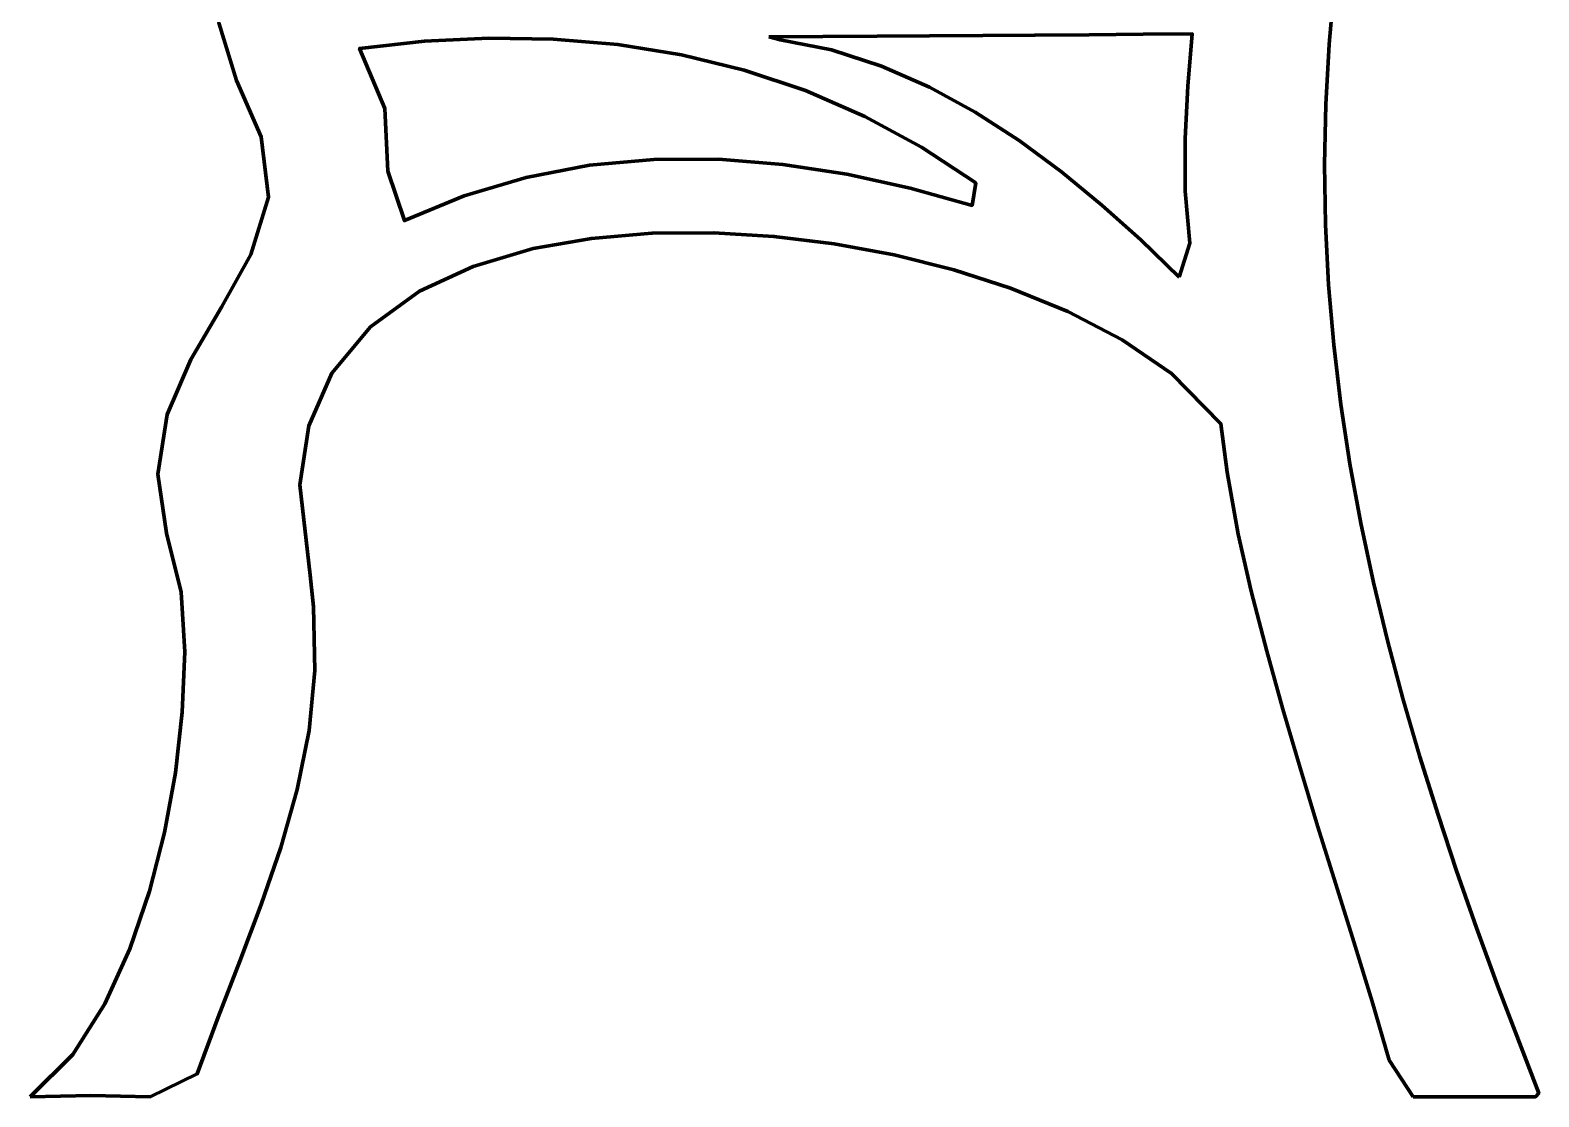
# Model space of a CAD drawing. Header units: millimetres. Extents: x -909 to -680, y 276 to 431.
# Drawn here: x -834.4 to -764.2, y 276.2 to 325.7 of the extents above; entities that cross this region are included whole.
import ezdxf

# ---------------------------------------------------------------- set-up
doc = ezdxf.new("R2010")
doc.units = ezdxf.units.MM
doc.header["$MEASUREMENT"] = 0
doc.layers.add('Camada 1', color=7, linetype='Continuous')

msp = doc.modelspace()

# ---------------------------------------------------------------- linework, layer by layer
at = {"layer": 'Camada 1', "lineweight": 100}
for points, knots in [([(-773.9903, 325.0966), (-773.9903, 325.0966), (-773.7339, 327.9344), (-773.7339, 327.9344), (-773.7339, 327.9344), (-773.7339, 327.9344), (-773.9903, 325.0966), (-773.9903, 325.0966)], [0, 0, 0, 0, 0.3333333, 0.3333333, 0.3333333, 0.3333333, 1, 1, 1, 1]), ([(-824.8089, 323.4041), (-824.8089, 323.4041), (-825.6292, 326.087), (-825.6292, 326.087), (-825.6292, 326.087), (-825.6292, 326.087), (-824.8089, 323.4041), (-824.8089, 323.4041)], [0, 0, 0, 0, 0.3333333, 0.3333333, 0.3333333, 0.3333333, 1, 1, 1, 1]), ([(-817.0003, 316.8916), (-817.0003, 316.8916), (-817.7647, 319.1926), (-817.7647, 319.1926), (-817.7647, 319.1926), (-817.7647, 319.1926), (-817.9108, 322.1076), (-817.9108, 322.1076), (-817.9108, 322.1076), (-817.9108, 322.1076), (-819.0795, 324.8995), (-819.0795, 324.8995), (-819.0795, 324.8995), (-819.0795, 324.8995), (-816.0695, 325.2297), (-816.0695, 325.2297), (-816.0695, 325.2297), (-816.0695, 325.2297), (-813.0695, 325.379), (-813.0695, 325.379), (-813.0695, 325.379), (-813.0695, 325.379), (-810.0775, 325.3353), (-810.0775, 325.3353), (-810.0775, 325.3353), (-810.0775, 325.3353), (-807.0691, 325.0806), (-807.0691, 325.0806), (-807.0691, 325.0806), (-807.0691, 325.0806), (-804.1028, 324.6029), (-804.1028, 324.6029), (-804.1028, 324.6029), (-804.1028, 324.6029), (-801.1883, 323.8916), (-801.1883, 323.8916), (-801.1883, 323.8916), (-801.1883, 323.8916), (-798.3358, 322.9371), (-798.3358, 322.9371), (-798.3358, 322.9371), (-798.3358, 322.9371), (-795.5809, 321.7415), (-795.5809, 321.7415), (-795.5809, 321.7415), (-795.5809, 321.7415), (-792.9398, 320.3101), (-792.9398, 320.3101), (-792.9398, 320.3101), (-792.9398, 320.3101), (-790.4254, 318.6491), (-790.4254, 318.6491), (-790.4254, 318.6491), (-790.4254, 318.6491), (-790.5893, 317.5999), (-790.5893, 317.5999), (-790.5893, 317.5999), (-790.5893, 317.5999), (-793.4745, 318.4072), (-793.4745, 318.4072), (-793.4745, 318.4072), (-793.4745, 318.4072), (-796.4228, 319.0541), (-796.4228, 319.0541), (-796.4228, 319.0541), (-796.4228, 319.0541), (-799.3963, 319.5083), (-799.3963, 319.5083), (-799.3963, 319.5083), (-799.3963, 319.5083), (-802.388, 319.7453), (-802.388, 319.7453), (-802.388, 319.7453), (-802.388, 319.7453), (-805.3921, 319.7396), (-805.3921, 319.7396), (-805.3921, 319.7396), (-805.3921, 319.7396), (-808.3877, 319.4654), (-808.3877, 319.4654), (-808.3877, 319.4654), (-808.3877, 319.4654), (-811.3367, 318.9051), (-811.3367, 318.9051), (-811.3367, 318.9051), (-811.3367, 318.9051), (-814.2151, 318.0475), (-814.2151, 318.0475), (-814.2151, 318.0475), (-814.2151, 318.0475), (-817.0003, 316.8916), (-817.0003, 316.8916)], [0, 0, 0, 0, 0.0416667, 0.0416667, 0.0416667, 0.0416667, 0.0833333, 0.0833333, 0.0833333, 0.0833333, 0.125, 0.125, 0.125, 0.125, 0.1666667, 0.1666667, 0.1666667, 0.1666667, 0.2083333, 0.2083333, 0.2083333, 0.2083333, 0.25, 0.25, 0.25, 0.25, 0.2916667, 0.2916667, 0.2916667, 0.2916667, 0.3333333, 0.3333333, 0.3333333, 0.3333333, 0.375, 0.375, 0.375, 0.375, 0.4166667, 0.4166667, 0.4166667, 0.4166667, 0.4583333, 0.4583333, 0.4583333, 0.4583333, 0.5, 0.5, 0.5, 0.5, 0.5416667, 0.5416667, 0.5416667, 0.5416667, 0.5833333, 0.5833333, 0.5833333, 0.5833333, 0.625, 0.625, 0.625, 0.625, 0.6666667, 0.6666667, 0.6666667, 0.6666667, 0.7083333, 0.7083333, 0.7083333, 0.7083333, 0.75, 0.75, 0.75, 0.75, 0.7916667, 0.7916667, 0.7916667, 0.7916667, 0.8333333, 0.8333333, 0.8333333, 0.8333333, 0.875, 0.875, 0.875, 0.875, 0.9166667, 0.9166667, 0.9166667, 0.9166667, 1, 1, 1, 1]), ([(-816.0695, 325.2297), (-816.0695, 325.2297), (-819.0795, 324.8995), (-819.0795, 324.8995), (-819.0795, 324.8995), (-819.0795, 324.8995), (-817.9108, 322.1076), (-817.9108, 322.1076), (-817.9108, 322.1076), (-817.9108, 322.1076), (-817.7647, 319.1926), (-817.7647, 319.1926), (-817.7647, 319.1926), (-817.7647, 319.1926), (-817.0003, 316.8916), (-817.0003, 316.8916), (-817.0003, 316.8916), (-817.0003, 316.8916), (-814.2151, 318.0475), (-814.2151, 318.0475), (-814.2151, 318.0475), (-814.2151, 318.0475), (-811.3367, 318.9051), (-811.3367, 318.9051), (-811.3367, 318.9051), (-811.3367, 318.9051), (-808.3877, 319.4654), (-808.3877, 319.4654), (-808.3877, 319.4654), (-808.3877, 319.4654), (-805.3921, 319.7396), (-805.3921, 319.7396), (-805.3921, 319.7396), (-805.3921, 319.7396), (-802.388, 319.7453), (-802.388, 319.7453), (-802.388, 319.7453), (-802.388, 319.7453), (-799.3963, 319.5083), (-799.3963, 319.5083), (-799.3963, 319.5083), (-799.3963, 319.5083), (-796.4228, 319.0541), (-796.4228, 319.0541), (-796.4228, 319.0541), (-796.4228, 319.0541), (-793.4745, 318.4072), (-793.4745, 318.4072), (-793.4745, 318.4072), (-793.4745, 318.4072), (-790.5893, 317.5999), (-790.5893, 317.5999), (-790.5893, 317.5999), (-790.5893, 317.5999), (-790.4254, 318.6491), (-790.4254, 318.6491), (-790.4254, 318.6491), (-790.4254, 318.6491), (-792.9398, 320.3101), (-792.9398, 320.3101), (-792.9398, 320.3101), (-792.9398, 320.3101), (-795.5809, 321.7415), (-795.5809, 321.7415), (-795.5809, 321.7415), (-795.5809, 321.7415), (-798.3358, 322.9371), (-798.3358, 322.9371), (-798.3358, 322.9371), (-798.3358, 322.9371), (-801.1883, 323.8916), (-801.1883, 323.8916), (-801.1883, 323.8916), (-801.1883, 323.8916), (-804.1028, 324.6029), (-804.1028, 324.6029), (-804.1028, 324.6029), (-804.1028, 324.6029), (-807.0691, 325.0806), (-807.0691, 325.0806), (-807.0691, 325.0806), (-807.0691, 325.0806), (-810.0775, 325.3353), (-810.0775, 325.3353), (-810.0775, 325.3353), (-810.0775, 325.3353), (-813.0695, 325.379), (-813.0695, 325.379), (-813.0695, 325.379), (-813.0695, 325.379), (-816.0695, 325.2297), (-816.0695, 325.2297)], [0, 0, 0, 0, 0.0416667, 0.0416667, 0.0416667, 0.0416667, 0.0833333, 0.0833333, 0.0833333, 0.0833333, 0.125, 0.125, 0.125, 0.125, 0.1666667, 0.1666667, 0.1666667, 0.1666667, 0.2083333, 0.2083333, 0.2083333, 0.2083333, 0.25, 0.25, 0.25, 0.25, 0.2916667, 0.2916667, 0.2916667, 0.2916667, 0.3333333, 0.3333333, 0.3333333, 0.3333333, 0.375, 0.375, 0.375, 0.375, 0.4166667, 0.4166667, 0.4166667, 0.4166667, 0.4583333, 0.4583333, 0.4583333, 0.4583333, 0.5, 0.5, 0.5, 0.5, 0.5416667, 0.5416667, 0.5416667, 0.5416667, 0.5833333, 0.5833333, 0.5833333, 0.5833333, 0.625, 0.625, 0.625, 0.625, 0.6666667, 0.6666667, 0.6666667, 0.6666667, 0.7083333, 0.7083333, 0.7083333, 0.7083333, 0.75, 0.75, 0.75, 0.75, 0.7916667, 0.7916667, 0.7916667, 0.7916667, 0.8333333, 0.8333333, 0.8333333, 0.8333333, 0.875, 0.875, 0.875, 0.875, 0.9166667, 0.9166667, 0.9166667, 0.9166667, 1, 1, 1, 1]), ([(-800.0516, 325.4392), (-800.0516, 325.4392), (-797.5411, 325.4559), (-797.5411, 325.4559), (-797.5411, 325.4559), (-797.5411, 325.4559), (-800.0516, 325.4392), (-800.0516, 325.4392)], [0, 0, 0, 0, 0.3333333, 0.3333333, 0.3333333, 0.3333333, 1, 1, 1, 1]), ([(-800.0516, 325.4392), (-800.0516, 325.4392), (-799.526, 325.2962), (-799.526, 325.2962), (-799.526, 325.2962), (-799.526, 325.2962), (-800.0516, 325.4392), (-800.0516, 325.4392)], [0, 0, 0, 0, 0.3333333, 0.3333333, 0.3333333, 0.3333333, 1, 1, 1, 1]), ([(-799.526, 325.2962), (-799.526, 325.2962), (-797.1348, 324.8321), (-797.1348, 324.8321), (-797.1348, 324.8321), (-797.1348, 324.8321), (-799.526, 325.2962), (-799.526, 325.2962)], [0, 0, 0, 0, 0.3333333, 0.3333333, 0.3333333, 0.3333333, 1, 1, 1, 1]), ([(-797.5411, 325.4559), (-797.5411, 325.4559), (-795.0115, 325.4731), (-795.0115, 325.4731), (-795.0115, 325.4731), (-795.0115, 325.4731), (-797.5411, 325.4559), (-797.5411, 325.4559)], [0, 0, 0, 0, 0.3333333, 0.3333333, 0.3333333, 0.3333333, 1, 1, 1, 1]), ([(-795.0115, 325.4731), (-795.0115, 325.4731), (-792.5784, 325.4894), (-792.5784, 325.4894), (-792.5784, 325.4894), (-792.5784, 325.4894), (-795.0115, 325.4731), (-795.0115, 325.4731)], [0, 0, 0, 0, 0.3333333, 0.3333333, 0.3333333, 0.3333333, 1, 1, 1, 1]), ([(-792.5784, 325.4894), (-792.5784, 325.4894), (-790.09, 325.506), (-790.09, 325.506), (-790.09, 325.506), (-790.09, 325.506), (-792.5784, 325.4894), (-792.5784, 325.4894)], [0, 0, 0, 0, 0.3333333, 0.3333333, 0.3333333, 0.3333333, 1, 1, 1, 1]), ([(-790.09, 325.506), (-790.09, 325.506), (-787.6631, 325.5226), (-787.6631, 325.5226), (-787.6631, 325.5226), (-787.6631, 325.5226), (-790.09, 325.506), (-790.09, 325.506)], [0, 0, 0, 0, 0.3333333, 0.3333333, 0.3333333, 0.3333333, 1, 1, 1, 1]), ([(-780.6882, 320.7056), (-780.6882, 320.7056), (-780.5508, 323.1386), (-780.5508, 323.1386), (-780.5508, 323.1386), (-780.5508, 323.1386), (-780.3516, 325.572), (-780.3516, 325.572), (-780.3516, 325.572), (-780.3516, 325.572), (-782.6325, 325.5564), (-782.6325, 325.5564), (-782.6325, 325.5564), (-782.6325, 325.5564), (-785.1399, 325.5396), (-785.1399, 325.5396), (-785.1399, 325.5396), (-785.1399, 325.5396), (-787.6631, 325.5226), (-787.6631, 325.5226), (-787.6631, 325.5226), (-787.6631, 325.5226), (-785.1399, 325.5396), (-785.1399, 325.5396), (-785.1399, 325.5396), (-785.1399, 325.5396), (-782.6325, 325.5564), (-782.6325, 325.5564), (-782.6325, 325.5564), (-782.6325, 325.5564), (-780.3516, 325.572), (-780.3516, 325.572), (-780.3516, 325.572), (-780.3516, 325.572), (-780.5508, 323.1386), (-780.5508, 323.1386), (-780.5508, 323.1386), (-780.5508, 323.1386), (-780.6882, 320.7056), (-780.6882, 320.7056)], [0, 0, 0, 0, 0.0909091, 0.0909091, 0.0909091, 0.0909091, 0.1818182, 0.1818182, 0.1818182, 0.1818182, 0.2727273, 0.2727273, 0.2727273, 0.2727273, 0.3636364, 0.3636364, 0.3636364, 0.3636364, 0.4545455, 0.4545455, 0.4545455, 0.4545455, 0.5454545, 0.5454545, 0.5454545, 0.5454545, 0.6363636, 0.6363636, 0.6363636, 0.6363636, 0.7272727, 0.7272727, 0.7272727, 0.7272727, 0.8181818, 0.8181818, 0.8181818, 0.8181818, 1, 1, 1, 1]), ([(-774.1438, 322.29), (-774.1438, 322.29), (-773.9903, 325.0966), (-773.9903, 325.0966), (-773.9903, 325.0966), (-773.9903, 325.0966), (-774.1438, 322.29), (-774.1438, 322.29)], [0, 0, 0, 0, 0.3333333, 0.3333333, 0.3333333, 0.3333333, 1, 1, 1, 1]), ([(-797.1348, 324.8321), (-797.1348, 324.8321), (-794.8095, 324.0821), (-794.8095, 324.0821), (-794.8095, 324.0821), (-794.8095, 324.0821), (-797.1348, 324.8321), (-797.1348, 324.8321)], [0, 0, 0, 0, 0.3333333, 0.3333333, 0.3333333, 0.3333333, 1, 1, 1, 1]), ([(-794.8095, 324.0821), (-794.8095, 324.0821), (-792.5678, 323.0944), (-792.5678, 323.0944), (-792.5678, 323.0944), (-792.5678, 323.0944), (-790.4483, 321.9321), (-790.4483, 321.9321), (-790.4483, 321.9321), (-790.4483, 321.9321), (-788.4074, 320.6136), (-788.4074, 320.6136), (-788.4074, 320.6136), (-788.4074, 320.6136), (-786.4293, 319.1557), (-786.4293, 319.1557), (-786.4293, 319.1557), (-786.4293, 319.1557), (-788.4074, 320.6136), (-788.4074, 320.6136), (-788.4074, 320.6136), (-788.4074, 320.6136), (-790.4483, 321.9321), (-790.4483, 321.9321), (-790.4483, 321.9321), (-790.4483, 321.9321), (-792.5678, 323.0944), (-792.5678, 323.0944), (-792.5678, 323.0944), (-792.5678, 323.0944), (-794.8095, 324.0821), (-794.8095, 324.0821)], [0, 0, 0, 0, 0.1111111, 0.1111111, 0.1111111, 0.1111111, 0.2222222, 0.2222222, 0.2222222, 0.2222222, 0.3333333, 0.3333333, 0.3333333, 0.3333333, 0.4444444, 0.4444444, 0.4444444, 0.4444444, 0.5555556, 0.5555556, 0.5555556, 0.5555556, 0.6666667, 0.6666667, 0.6666667, 0.6666667, 0.7777778, 0.7777778, 0.7777778, 0.7777778, 1, 1, 1, 1]), ([(-823.6618, 320.7867), (-823.6618, 320.7867), (-824.8089, 323.4041), (-824.8089, 323.4041), (-824.8089, 323.4041), (-824.8089, 323.4041), (-823.6618, 320.7867), (-823.6618, 320.7867)], [0, 0, 0, 0, 0.3333333, 0.3333333, 0.3333333, 0.3333333, 1, 1, 1, 1]), ([(-774.1974, 319.5102), (-774.1974, 319.5102), (-774.1438, 322.29), (-774.1438, 322.29), (-774.1438, 322.29), (-774.1438, 322.29), (-774.1974, 319.5102), (-774.1974, 319.5102)], [0, 0, 0, 0, 0.3333333, 0.3333333, 0.3333333, 0.3333333, 1, 1, 1, 1]), ([(-823.3111, 317.9873), (-823.3111, 317.9873), (-823.6618, 320.7867), (-823.6618, 320.7867), (-823.6618, 320.7867), (-823.6618, 320.7867), (-823.3111, 317.9873), (-823.3111, 317.9873)], [0, 0, 0, 0, 0.3333333, 0.3333333, 0.3333333, 0.3333333, 1, 1, 1, 1]), ([(-780.6829, 318.2677), (-780.6829, 318.2677), (-780.6882, 320.7056), (-780.6882, 320.7056), (-780.6882, 320.7056), (-780.6882, 320.7056), (-780.6829, 318.2677), (-780.6829, 318.2677)], [0, 0, 0, 0, 0.3333333, 0.3333333, 0.3333333, 0.3333333, 1, 1, 1, 1]), ([(-774.1526, 316.716), (-774.1526, 316.716), (-774.1974, 319.5102), (-774.1974, 319.5102), (-774.1974, 319.5102), (-774.1974, 319.5102), (-774.1526, 316.716), (-774.1526, 316.716)], [0, 0, 0, 0, 0.3333333, 0.3333333, 0.3333333, 0.3333333, 1, 1, 1, 1]), ([(-784.5509, 317.6143), (-784.5509, 317.6143), (-786.4293, 319.1557), (-786.4293, 319.1557), (-786.4293, 319.1557), (-786.4293, 319.1557), (-784.5509, 317.6143), (-784.5509, 317.6143)], [0, 0, 0, 0, 0.3333333, 0.3333333, 0.3333333, 0.3333333, 1, 1, 1, 1]), ([(-824.141, 315.3174), (-824.141, 315.3174), (-823.3111, 317.9873), (-823.3111, 317.9873), (-823.3111, 317.9873), (-823.3111, 317.9873), (-824.141, 315.3174), (-824.141, 315.3174)], [0, 0, 0, 0, 0.3333333, 0.3333333, 0.3333333, 0.3333333, 1, 1, 1, 1]), ([(-780.4592, 315.8389), (-780.4592, 315.8389), (-780.6829, 318.2677), (-780.6829, 318.2677), (-780.6829, 318.2677), (-780.6829, 318.2677), (-780.4592, 315.8389), (-780.4592, 315.8389)], [0, 0, 0, 0, 0.3333333, 0.3333333, 0.3333333, 0.3333333, 1, 1, 1, 1]), ([(-782.7442, 315.9934), (-782.7442, 315.9934), (-784.5509, 317.6143), (-784.5509, 317.6143), (-784.5509, 317.6143), (-784.5509, 317.6143), (-782.7442, 315.9934), (-782.7442, 315.9934)], [0, 0, 0, 0, 0.3333333, 0.3333333, 0.3333333, 0.3333333, 1, 1, 1, 1]), ([(-774.009, 313.9117), (-774.009, 313.9117), (-774.1526, 316.716), (-774.1526, 316.716), (-774.1526, 316.716), (-774.1526, 316.716), (-774.009, 313.9117), (-774.009, 313.9117)], [0, 0, 0, 0, 0.3333333, 0.3333333, 0.3333333, 0.3333333, 1, 1, 1, 1]), ([(-811.0108, 315.5901), (-811.0108, 315.5901), (-808.2949, 316.0682), (-808.2949, 316.0682), (-808.2949, 316.0682), (-808.2949, 316.0682), (-811.0108, 315.5901), (-811.0108, 315.5901)], [0, 0, 0, 0, 0.3333333, 0.3333333, 0.3333333, 0.3333333, 1, 1, 1, 1]), ([(-808.2949, 316.0682), (-808.2949, 316.0682), (-805.4857, 316.3068), (-805.4857, 316.3068), (-805.4857, 316.3068), (-805.4857, 316.3068), (-808.2949, 316.0682), (-808.2949, 316.0682)], [0, 0, 0, 0, 0.3333333, 0.3333333, 0.3333333, 0.3333333, 1, 1, 1, 1]), ([(-805.4857, 316.3068), (-805.4857, 316.3068), (-802.6088, 316.328), (-802.6088, 316.328), (-802.6088, 316.328), (-802.6088, 316.328), (-805.4857, 316.3068), (-805.4857, 316.3068)], [0, 0, 0, 0, 0.3333333, 0.3333333, 0.3333333, 0.3333333, 1, 1, 1, 1]), ([(-802.6088, 316.328), (-802.6088, 316.328), (-799.8114, 316.1588), (-799.8114, 316.1588), (-799.8114, 316.1588), (-799.8114, 316.1588), (-802.6088, 316.328), (-802.6088, 316.328)], [0, 0, 0, 0, 0.3333333, 0.3333333, 0.3333333, 0.3333333, 1, 1, 1, 1]), ([(-799.8114, 316.1588), (-799.8114, 316.1588), (-797.0134, 315.8138), (-797.0134, 315.8138), (-797.0134, 315.8138), (-797.0134, 315.8138), (-799.8114, 316.1588), (-799.8114, 316.1588)], [0, 0, 0, 0, 0.3333333, 0.3333333, 0.3333333, 0.3333333, 1, 1, 1, 1]), ([(-797.0134, 315.8138), (-797.0134, 315.8138), (-794.2238, 315.2965), (-794.2238, 315.2965), (-794.2238, 315.2965), (-794.2238, 315.2965), (-797.0134, 315.8138), (-797.0134, 315.8138)], [0, 0, 0, 0, 0.3333333, 0.3333333, 0.3333333, 0.3333333, 1, 1, 1, 1]), ([(-780.9666, 314.2704), (-780.9666, 314.2704), (-782.7442, 315.9934), (-782.7442, 315.9934), (-782.7442, 315.9934), (-782.7442, 315.9934), (-780.9666, 314.2704), (-780.9666, 314.2704)], [0, 0, 0, 0, 0.3333333, 0.3333333, 0.3333333, 0.3333333, 1, 1, 1, 1]), ([(-780.9666, 314.2704), (-780.9666, 314.2704), (-780.4592, 315.8389), (-780.4592, 315.8389), (-780.4592, 315.8389), (-780.4592, 315.8389), (-780.9666, 314.2704), (-780.9666, 314.2704)], [0, 0, 0, 0, 0.3333333, 0.3333333, 0.3333333, 0.3333333, 1, 1, 1, 1]), ([(-825.4976, 312.8616), (-825.4976, 312.8616), (-824.141, 315.3174), (-824.141, 315.3174), (-824.141, 315.3174), (-824.141, 315.3174), (-825.4976, 312.8616), (-825.4976, 312.8616)], [0, 0, 0, 0, 0.3333333, 0.3333333, 0.3333333, 0.3333333, 1, 1, 1, 1]), ([(-813.8055, 314.7633), (-813.8055, 314.7633), (-811.0108, 315.5901), (-811.0108, 315.5901), (-811.0108, 315.5901), (-811.0108, 315.5901), (-813.8055, 314.7633), (-813.8055, 314.7633)], [0, 0, 0, 0, 0.3333333, 0.3333333, 0.3333333, 0.3333333, 1, 1, 1, 1]), ([(-794.2238, 315.2965), (-794.2238, 315.2965), (-791.448, 314.6017), (-791.448, 314.6017), (-791.448, 314.6017), (-791.448, 314.6017), (-788.8038, 313.7513), (-788.8038, 313.7513), (-788.8038, 313.7513), (-788.8038, 313.7513), (-786.144, 312.6696), (-786.144, 312.6696), (-786.144, 312.6696), (-786.144, 312.6696), (-783.6149, 311.357), (-783.6149, 311.357), (-783.6149, 311.357), (-783.6149, 311.357), (-781.3142, 309.7844), (-781.3142, 309.7844), (-781.3142, 309.7844), (-781.3142, 309.7844), (-779.0246, 307.4439), (-779.0246, 307.4439), (-779.0246, 307.4439), (-779.0246, 307.4439), (-781.3142, 309.7844), (-781.3142, 309.7844), (-781.3142, 309.7844), (-781.3142, 309.7844), (-783.6149, 311.357), (-783.6149, 311.357), (-783.6149, 311.357), (-783.6149, 311.357), (-786.144, 312.6696), (-786.144, 312.6696), (-786.144, 312.6696), (-786.144, 312.6696), (-788.8038, 313.7513), (-788.8038, 313.7513), (-788.8038, 313.7513), (-788.8038, 313.7513), (-791.448, 314.6017), (-791.448, 314.6017), (-791.448, 314.6017), (-791.448, 314.6017), (-794.2238, 315.2965), (-794.2238, 315.2965)], [0, 0, 0, 0, 0.0769231, 0.0769231, 0.0769231, 0.0769231, 0.1538462, 0.1538462, 0.1538462, 0.1538462, 0.2307692, 0.2307692, 0.2307692, 0.2307692, 0.3076923, 0.3076923, 0.3076923, 0.3076923, 0.3846154, 0.3846154, 0.3846154, 0.3846154, 0.4615385, 0.4615385, 0.4615385, 0.4615385, 0.5384615, 0.5384615, 0.5384615, 0.5384615, 0.6153846, 0.6153846, 0.6153846, 0.6153846, 0.6923077, 0.6923077, 0.6923077, 0.6923077, 0.7692308, 0.7692308, 0.7692308, 0.7692308, 0.8461538, 0.8461538, 0.8461538, 0.8461538, 1, 1, 1, 1]), ([(-816.2929, 313.609), (-816.2929, 313.609), (-813.8055, 314.7633), (-813.8055, 314.7633), (-813.8055, 314.7633), (-813.8055, 314.7633), (-816.2929, 313.609), (-816.2929, 313.609)], [0, 0, 0, 0, 0.3333333, 0.3333333, 0.3333333, 0.3333333, 1, 1, 1, 1]), ([(-773.7682, 311.1197), (-773.7682, 311.1197), (-774.009, 313.9117), (-774.009, 313.9117), (-774.009, 313.9117), (-774.009, 313.9117), (-773.7682, 311.1197), (-773.7682, 311.1197)], [0, 0, 0, 0, 0.3333333, 0.3333333, 0.3333333, 0.3333333, 1, 1, 1, 1]), ([(-818.5794, 311.9542), (-818.5794, 311.9542), (-816.2929, 313.609), (-816.2929, 313.609), (-816.2929, 313.609), (-816.2929, 313.609), (-818.5794, 311.9542), (-818.5794, 311.9542)], [0, 0, 0, 0, 0.3333333, 0.3333333, 0.3333333, 0.3333333, 1, 1, 1, 1]), ([(-826.9261, 310.4416), (-826.9261, 310.4416), (-825.4976, 312.8616), (-825.4976, 312.8616), (-825.4976, 312.8616), (-825.4976, 312.8616), (-826.9261, 310.4416), (-826.9261, 310.4416)], [0, 0, 0, 0, 0.3333333, 0.3333333, 0.3333333, 0.3333333, 1, 1, 1, 1]), ([(-820.3715, 309.7973), (-820.3715, 309.7973), (-818.5794, 311.9542), (-818.5794, 311.9542), (-818.5794, 311.9542), (-818.5794, 311.9542), (-820.3715, 309.7973), (-820.3715, 309.7973)], [0, 0, 0, 0, 0.3333333, 0.3333333, 0.3333333, 0.3333333, 1, 1, 1, 1]), ([(-773.4345, 308.3407), (-773.4345, 308.3407), (-773.7682, 311.1197), (-773.7682, 311.1197), (-773.7682, 311.1197), (-773.7682, 311.1197), (-773.4345, 308.3407), (-773.4345, 308.3407)], [0, 0, 0, 0, 0.3333333, 0.3333333, 0.3333333, 0.3333333, 1, 1, 1, 1]), ([(-828.0398, 307.8717), (-828.0398, 307.8717), (-826.9261, 310.4416), (-826.9261, 310.4416), (-826.9261, 310.4416), (-826.9261, 310.4416), (-828.0398, 307.8717), (-828.0398, 307.8717)], [0, 0, 0, 0, 0.3333333, 0.3333333, 0.3333333, 0.3333333, 1, 1, 1, 1]), ([(-821.4456, 307.35), (-821.4456, 307.35), (-820.3715, 309.7973), (-820.3715, 309.7973), (-820.3715, 309.7973), (-820.3715, 309.7973), (-821.4456, 307.35), (-821.4456, 307.35)], [0, 0, 0, 0, 0.3333333, 0.3333333, 0.3333333, 0.3333333, 1, 1, 1, 1]), ([(-773.0143, 305.5864), (-773.0143, 305.5864), (-773.4345, 308.3407), (-773.4345, 308.3407), (-773.4345, 308.3407), (-773.4345, 308.3407), (-773.0143, 305.5864), (-773.0143, 305.5864)], [0, 0, 0, 0, 0.3333333, 0.3333333, 0.3333333, 0.3333333, 1, 1, 1, 1]), ([(-828.4653, 305.1101), (-828.4653, 305.1101), (-828.0398, 307.8717), (-828.0398, 307.8717), (-828.0398, 307.8717), (-828.0398, 307.8717), (-828.4653, 305.1101), (-828.4653, 305.1101)], [0, 0, 0, 0, 0.3333333, 0.3333333, 0.3333333, 0.3333333, 1, 1, 1, 1]), ([(-778.7295, 305.2018), (-778.7295, 305.2018), (-779.0246, 307.4439), (-779.0246, 307.4439), (-779.0246, 307.4439), (-779.0246, 307.4439), (-778.7295, 305.2018), (-778.7295, 305.2018)], [0, 0, 0, 0, 0.3333333, 0.3333333, 0.3333333, 0.3333333, 1, 1, 1, 1]), ([(-821.8583, 304.6008), (-821.8583, 304.6008), (-821.4456, 307.35), (-821.4456, 307.35), (-821.4456, 307.35), (-821.4456, 307.35), (-821.8583, 304.6008), (-821.8583, 304.6008)], [0, 0, 0, 0, 0.3333333, 0.3333333, 0.3333333, 0.3333333, 1, 1, 1, 1]), ([(-772.5076, 302.8282), (-772.5076, 302.8282), (-773.0143, 305.5864), (-773.0143, 305.5864), (-773.0143, 305.5864), (-773.0143, 305.5864), (-772.5076, 302.8282), (-772.5076, 302.8282)], [0, 0, 0, 0, 0.3333333, 0.3333333, 0.3333333, 0.3333333, 1, 1, 1, 1]), ([(-828.0591, 302.3603), (-828.0591, 302.3603), (-828.4653, 305.1101), (-828.4653, 305.1101), (-828.4653, 305.1101), (-828.4653, 305.1101), (-828.0591, 302.3603), (-828.0591, 302.3603)], [0, 0, 0, 0, 0.3333333, 0.3333333, 0.3333333, 0.3333333, 1, 1, 1, 1]), ([(-821.387, 300.4051), (-821.387, 300.4051), (-821.8583, 304.6008), (-821.8583, 304.6008), (-821.8583, 304.6008), (-821.8583, 304.6008), (-821.387, 300.4051), (-821.387, 300.4051)], [0, 0, 0, 0, 0.3333333, 0.3333333, 0.3333333, 0.3333333, 1, 1, 1, 1]), ([(-778.2157, 302.317), (-778.2157, 302.317), (-778.7295, 305.2018), (-778.7295, 305.2018), (-778.7295, 305.2018), (-778.7295, 305.2018), (-778.2157, 302.317), (-778.2157, 302.317)], [0, 0, 0, 0, 0.3333333, 0.3333333, 0.3333333, 0.3333333, 1, 1, 1, 1]), ([(-771.9171, 300.0617), (-771.9171, 300.0617), (-772.5076, 302.8282), (-772.5076, 302.8282), (-772.5076, 302.8282), (-772.5076, 302.8282), (-771.9171, 300.0617), (-771.9171, 300.0617)], [0, 0, 0, 0, 0.3333333, 0.3333333, 0.3333333, 0.3333333, 1, 1, 1, 1]), ([(-827.386, 299.6164), (-827.386, 299.6164), (-828.0591, 302.3603), (-828.0591, 302.3603), (-828.0591, 302.3603), (-828.0591, 302.3603), (-827.386, 299.6164), (-827.386, 299.6164)], [0, 0, 0, 0, 0.3333333, 0.3333333, 0.3333333, 0.3333333, 1, 1, 1, 1]), ([(-777.6083, 299.657), (-777.6083, 299.657), (-778.2157, 302.317), (-778.2157, 302.317), (-778.2157, 302.317), (-778.2157, 302.317), (-777.6083, 299.657), (-777.6083, 299.657)], [0, 0, 0, 0, 0.3333333, 0.3333333, 0.3333333, 0.3333333, 1, 1, 1, 1]), ([(-821.2193, 298.9351), (-821.2193, 298.9351), (-821.387, 300.4051), (-821.387, 300.4051), (-821.387, 300.4051), (-821.387, 300.4051), (-821.2193, 298.9351), (-821.2193, 298.9351)], [0, 0, 0, 0, 0.3333333, 0.3333333, 0.3333333, 0.3333333, 1, 1, 1, 1]), ([(-776.8895, 296.8745), (-776.8895, 296.8745), (-777.6083, 299.657), (-777.6083, 299.657), (-777.6083, 299.657), (-777.6083, 299.657), (-776.8895, 296.8745), (-776.8895, 296.8745)], [0, 0, 0, 0, 0.3333333, 0.3333333, 0.3333333, 0.3333333, 1, 1, 1, 1]), ([(-771.2674, 297.3674), (-771.2674, 297.3674), (-771.9171, 300.0617), (-771.9171, 300.0617), (-771.9171, 300.0617), (-771.9171, 300.0617), (-771.2674, 297.3674), (-771.2674, 297.3674)], [0, 0, 0, 0, 0.3333333, 0.3333333, 0.3333333, 0.3333333, 1, 1, 1, 1]), ([(-827.2167, 296.8357), (-827.2167, 296.8357), (-827.386, 299.6164), (-827.386, 299.6164), (-827.386, 299.6164), (-827.386, 299.6164), (-827.2167, 296.8357), (-827.2167, 296.8357)], [0, 0, 0, 0, 0.3333333, 0.3333333, 0.3333333, 0.3333333, 1, 1, 1, 1]), ([(-821.1603, 295.9694), (-821.1603, 295.9694), (-821.2193, 298.9351), (-821.2193, 298.9351), (-821.2193, 298.9351), (-821.2193, 298.9351), (-821.1603, 295.9694), (-821.1603, 295.9694)], [0, 0, 0, 0, 0.3333333, 0.3333333, 0.3333333, 0.3333333, 1, 1, 1, 1]), ([(-827.3282, 294.0327), (-827.3282, 294.0327), (-827.2167, 296.8357), (-827.2167, 296.8357), (-827.2167, 296.8357), (-827.2167, 296.8357), (-827.3282, 294.0327), (-827.3282, 294.0327)], [0, 0, 0, 0, 0.3333333, 0.3333333, 0.3333333, 0.3333333, 1, 1, 1, 1]), ([(-776.1376, 294.1776), (-776.1376, 294.1776), (-776.8895, 296.8745), (-776.8895, 296.8745), (-776.8895, 296.8745), (-776.8895, 296.8745), (-776.1376, 294.1776), (-776.1376, 294.1776)], [0, 0, 0, 0, 0.3333333, 0.3333333, 0.3333333, 0.3333333, 1, 1, 1, 1]), ([(-770.5494, 294.6746), (-770.5494, 294.6746), (-771.2674, 297.3674), (-771.2674, 297.3674), (-771.2674, 297.3674), (-771.2674, 297.3674), (-770.5494, 294.6746), (-770.5494, 294.6746)], [0, 0, 0, 0, 0.3333333, 0.3333333, 0.3333333, 0.3333333, 1, 1, 1, 1]), ([(-821.4333, 293.1861), (-821.4333, 293.1861), (-821.1603, 295.9694), (-821.1603, 295.9694), (-821.1603, 295.9694), (-821.1603, 295.9694), (-821.4333, 293.1861), (-821.4333, 293.1861)], [0, 0, 0, 0, 0.3333333, 0.3333333, 0.3333333, 0.3333333, 1, 1, 1, 1]), ([(-827.6519, 291.2193), (-827.6519, 291.2193), (-827.3282, 294.0327), (-827.3282, 294.0327), (-827.3282, 294.0327), (-827.3282, 294.0327), (-827.6519, 291.2193), (-827.6519, 291.2193)], [0, 0, 0, 0, 0.3333333, 0.3333333, 0.3333333, 0.3333333, 1, 1, 1, 1]), ([(-775.3385, 291.4498), (-775.3385, 291.4498), (-776.1376, 294.1776), (-776.1376, 294.1776), (-776.1376, 294.1776), (-776.1376, 294.1776), (-775.3385, 291.4498), (-775.3385, 291.4498)], [0, 0, 0, 0, 0.3333333, 0.3333333, 0.3333333, 0.3333333, 1, 1, 1, 1]), ([(-769.761, 291.9598), (-769.761, 291.9598), (-770.5494, 294.6746), (-770.5494, 294.6746), (-770.5494, 294.6746), (-770.5494, 294.6746), (-769.761, 291.9598), (-769.761, 291.9598)], [0, 0, 0, 0, 0.3333333, 0.3333333, 0.3333333, 0.3333333, 1, 1, 1, 1]), ([(-821.9841, 290.4404), (-821.9841, 290.4404), (-821.4333, 293.1861), (-821.4333, 293.1861), (-821.4333, 293.1861), (-821.4333, 293.1861), (-821.9841, 290.4404), (-821.9841, 290.4404)], [0, 0, 0, 0, 0.3333333, 0.3333333, 0.3333333, 0.3333333, 1, 1, 1, 1]), ([(-768.9196, 289.2656), (-768.9196, 289.2656), (-769.761, 291.9598), (-769.761, 291.9598), (-769.761, 291.9598), (-769.761, 291.9598), (-768.9196, 289.2656), (-768.9196, 289.2656)], [0, 0, 0, 0, 0.3333333, 0.3333333, 0.3333333, 0.3333333, 1, 1, 1, 1]), ([(-774.5185, 288.7469), (-774.5185, 288.7469), (-775.3385, 291.4498), (-775.3385, 291.4498), (-775.3385, 291.4498), (-775.3385, 291.4498), (-774.5185, 288.7469), (-774.5185, 288.7469)], [0, 0, 0, 0, 0.3333333, 0.3333333, 0.3333333, 0.3333333, 1, 1, 1, 1]), ([(-828.1613, 288.4399), (-828.1613, 288.4399), (-827.6519, 291.2193), (-827.6519, 291.2193), (-827.6519, 291.2193), (-827.6519, 291.2193), (-828.1613, 288.4399), (-828.1613, 288.4399)], [0, 0, 0, 0, 0.3333333, 0.3333333, 0.3333333, 0.3333333, 1, 1, 1, 1]), ([(-822.7509, 287.7431), (-822.7509, 287.7431), (-821.9841, 290.4404), (-821.9841, 290.4404), (-821.9841, 290.4404), (-821.9841, 290.4404), (-822.7509, 287.7431), (-822.7509, 287.7431)], [0, 0, 0, 0, 0.3333333, 0.3333333, 0.3333333, 0.3333333, 1, 1, 1, 1]), ([(-768.0529, 286.6527), (-768.0529, 286.6527), (-768.9196, 289.2656), (-768.9196, 289.2656), (-768.9196, 289.2656), (-768.9196, 289.2656), (-768.0529, 286.6527), (-768.0529, 286.6527)], [0, 0, 0, 0, 0.3333333, 0.3333333, 0.3333333, 0.3333333, 1, 1, 1, 1]), ([(-828.8558, 285.7137), (-828.8558, 285.7137), (-828.1613, 288.4399), (-828.1613, 288.4399), (-828.1613, 288.4399), (-828.1613, 288.4399), (-828.8558, 285.7137), (-828.8558, 285.7137)], [0, 0, 0, 0, 0.3333333, 0.3333333, 0.3333333, 0.3333333, 1, 1, 1, 1]), ([(-773.6791, 286.0388), (-773.6791, 286.0388), (-774.5185, 288.7469), (-774.5185, 288.7469), (-774.5185, 288.7469), (-774.5185, 288.7469), (-773.6791, 286.0388), (-773.6791, 286.0388)], [0, 0, 0, 0, 0.3333333, 0.3333333, 0.3333333, 0.3333333, 1, 1, 1, 1]), ([(-823.6652, 285.09), (-823.6652, 285.09), (-822.7509, 287.7431), (-822.7509, 287.7431), (-822.7509, 287.7431), (-822.7509, 287.7431), (-823.6652, 285.09), (-823.6652, 285.09)], [0, 0, 0, 0, 0.3333333, 0.3333333, 0.3333333, 0.3333333, 1, 1, 1, 1]), ([(-767.1299, 284.0082), (-767.1299, 284.0082), (-768.0529, 286.6527), (-768.0529, 286.6527), (-768.0529, 286.6527), (-768.0529, 286.6527), (-767.1299, 284.0082), (-767.1299, 284.0082)], [0, 0, 0, 0, 0.3333333, 0.3333333, 0.3333333, 0.3333333, 1, 1, 1, 1]), ([(-829.7664, 283.032), (-829.7664, 283.032), (-828.8558, 285.7137), (-828.8558, 285.7137), (-828.8558, 285.7137), (-828.8558, 285.7137), (-829.7664, 283.032), (-829.7664, 283.032)], [0, 0, 0, 0, 0.3333333, 0.3333333, 0.3333333, 0.3333333, 1, 1, 1, 1]), ([(-772.8405, 283.3587), (-772.8405, 283.3587), (-773.6791, 286.0388), (-773.6791, 286.0388), (-773.6791, 286.0388), (-773.6791, 286.0388), (-772.8405, 283.3587), (-772.8405, 283.3587)], [0, 0, 0, 0, 0.3333333, 0.3333333, 0.3333333, 0.3333333, 1, 1, 1, 1]), ([(-824.6579, 282.4646), (-824.6579, 282.4646), (-823.6652, 285.09), (-823.6652, 285.09), (-823.6652, 285.09), (-823.6652, 285.09), (-824.6579, 282.4646), (-824.6579, 282.4646)], [0, 0, 0, 0, 0.3333333, 0.3333333, 0.3333333, 0.3333333, 1, 1, 1, 1]), ([(-766.1524, 281.3292), (-766.1524, 281.3292), (-767.1299, 284.0082), (-767.1299, 284.0082), (-767.1299, 284.0082), (-767.1299, 284.0082), (-766.1524, 281.3292), (-766.1524, 281.3292)], [0, 0, 0, 0, 0.3333333, 0.3333333, 0.3333333, 0.3333333, 1, 1, 1, 1]), ([(-830.9291, 280.4719), (-830.9291, 280.4719), (-829.7664, 283.032), (-829.7664, 283.032), (-829.7664, 283.032), (-829.7664, 283.032), (-830.9291, 280.4719), (-830.9291, 280.4719)], [0, 0, 0, 0, 0.3333333, 0.3333333, 0.3333333, 0.3333333, 1, 1, 1, 1]), ([(-771.9818, 280.5899), (-771.9818, 280.5899), (-772.8405, 283.3587), (-772.8405, 283.3587), (-772.8405, 283.3587), (-772.8405, 283.3587), (-771.9818, 280.5899), (-771.9818, 280.5899)], [0, 0, 0, 0, 0.3333333, 0.3333333, 0.3333333, 0.3333333, 1, 1, 1, 1]), ([(-825.6653, 279.849), (-825.6653, 279.849), (-824.6579, 282.4646), (-824.6579, 282.4646), (-824.6579, 282.4646), (-824.6579, 282.4646), (-825.6653, 279.849), (-825.6653, 279.849)], [0, 0, 0, 0, 0.3333333, 0.3333333, 0.3333333, 0.3333333, 1, 1, 1, 1]), ([(-764.2309, 276.3268), (-764.2309, 276.3268), (-766.1524, 281.3292), (-766.1524, 281.3292), (-766.1524, 281.3292), (-766.1524, 281.3292), (-764.2309, 276.3268), (-764.2309, 276.3268)], [0, 0, 0, 0, 0.3333333, 0.3333333, 0.3333333, 0.3333333, 1, 1, 1, 1]), ([(-832.4212, 278.122), (-832.4212, 278.122), (-830.9291, 280.4719), (-830.9291, 280.4719), (-830.9291, 280.4719), (-830.9291, 280.4719), (-832.4212, 278.122), (-832.4212, 278.122)], [0, 0, 0, 0, 0.3333333, 0.3333333, 0.3333333, 0.3333333, 1, 1, 1, 1]), ([(-771.1845, 277.8569), (-771.1845, 277.8569), (-771.9818, 280.5899), (-771.9818, 280.5899), (-771.9818, 280.5899), (-771.9818, 280.5899), (-771.1845, 277.8569), (-771.1845, 277.8569)], [0, 0, 0, 0, 0.3333333, 0.3333333, 0.3333333, 0.3333333, 1, 1, 1, 1]), ([(-826.6317, 277.2182), (-826.6317, 277.2182), (-825.6653, 279.849), (-825.6653, 279.849), (-825.6653, 279.849), (-825.6653, 279.849), (-826.6317, 277.2182), (-826.6317, 277.2182)], [0, 0, 0, 0, 0.3333333, 0.3333333, 0.3333333, 0.3333333, 1, 1, 1, 1]), ([(-834.4043, 276.1556), (-834.4043, 276.1556), (-832.4212, 278.122), (-832.4212, 278.122), (-832.4212, 278.122), (-832.4212, 278.122), (-834.4043, 276.1556), (-834.4043, 276.1556)], [0, 0, 0, 0, 0.3333333, 0.3333333, 0.3333333, 0.3333333, 1, 1, 1, 1]), ([(-828.8305, 276.151), (-828.8305, 276.151), (-826.6317, 277.2182), (-826.6317, 277.2182), (-826.6317, 277.2182), (-826.6317, 277.2182), (-828.8305, 276.151), (-828.8305, 276.151)], [0, 0, 0, 0, 0.3333333, 0.3333333, 0.3333333, 0.3333333, 1, 1, 1, 1]), ([(-770.0769, 276.1549), (-770.0769, 276.1549), (-771.1845, 277.8569), (-771.1845, 277.8569), (-771.1845, 277.8569), (-771.1845, 277.8569), (-770.0769, 276.1549), (-770.0769, 276.1549)], [0, 0, 0, 0, 0.3333333, 0.3333333, 0.3333333, 0.3333333, 1, 1, 1, 1]), ([(-834.4043, 276.1556), (-834.4043, 276.1556), (-831.5806, 276.2103), (-831.5806, 276.2103), (-831.5806, 276.2103), (-831.5806, 276.2103), (-834.4043, 276.1556), (-834.4043, 276.1556)], [0, 0, 0, 0, 0.3333333, 0.3333333, 0.3333333, 0.3333333, 1, 1, 1, 1]), ([(-831.5806, 276.2103), (-831.5806, 276.2103), (-828.8305, 276.151), (-828.8305, 276.151), (-828.8305, 276.151), (-828.8305, 276.151), (-831.5806, 276.2103), (-831.5806, 276.2103)], [0, 0, 0, 0, 0.3333333, 0.3333333, 0.3333333, 0.3333333, 1, 1, 1, 1]), ([(-770.0769, 276.1549), (-770.0769, 276.1549), (-767.2279, 276.1549), (-767.2279, 276.1549), (-767.2279, 276.1549), (-767.2279, 276.1549), (-770.0769, 276.1549), (-770.0769, 276.1549)], [0, 0, 0, 0, 0.3333333, 0.3333333, 0.3333333, 0.3333333, 1, 1, 1, 1]), ([(-767.2279, 276.1549), (-767.2279, 276.1549), (-764.3788, 276.1549), (-764.3788, 276.1549), (-764.3788, 276.1549), (-764.3788, 276.1549), (-767.2279, 276.1549), (-767.2279, 276.1549)], [0, 0, 0, 0, 0.3333333, 0.3333333, 0.3333333, 0.3333333, 1, 1, 1, 1]), ([(-764.3788, 276.1549), (-764.3788, 276.1549), (-764.2309, 276.3268), (-764.2309, 276.3268), (-764.2309, 276.3268), (-764.2309, 276.3268), (-764.3788, 276.1549), (-764.3788, 276.1549)], [0, 0, 0, 0, 0.3333333, 0.3333333, 0.3333333, 0.3333333, 1, 1, 1, 1])]:
    msp.add_open_spline(points, degree=3, knots=knots, dxfattribs=at)

doc.saveas('drawing.dxf')
